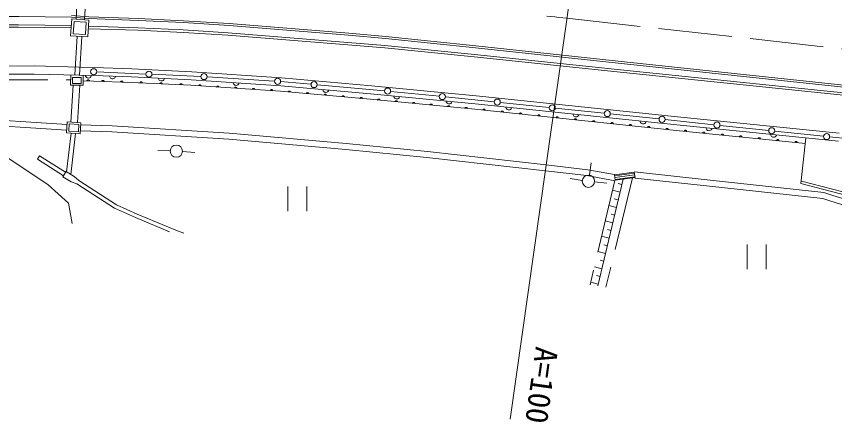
# Model space of a CAD drawing. Units: millimetres, scale not verified. Extents: x 40000 to 680000, y 20000 to 380000.
# Drawn here: x 84357 to 150985, y 242258 to 275376 of the extents above; entities that cross this region are included whole.
import ezdxf
from ezdxf.enums import TextEntityAlignment as Align

# ---------------------------------------------------------------- set-up
doc = ezdxf.new("R2010")
doc.units = ezdxf.units.MM
doc.header["$LTSCALE"] = 1000
doc.linetypes.add('CHAIN', pattern=[18.5, 12, -1.5, 3.5, -1.5])
doc.linetypes.add('DASHED', pattern=[7.5, 6, -1.5])
for name, color, linetype, lineweight in [('M-BGD', 7, 'Continuous', 13), ('M-STR-HTXT', 7, 'Continuous', 13), ('M-STR-STRC', 7, 'Continuous', 13)]:
    doc.layers.add(name, color=color, linetype=linetype, lineweight=lineweight)
doc.styles.add('ＭＳ ゴシック', font='')
doc.styles.get('ＭＳ ゴシック').set_extended_font_data('MS Gothic')

msp = doc.modelspace()

# ---------------------------------------------------------------- linework, layer by layer
at = {"layer": 'M-BGD', "linetype": 'DASHED'}
for p, q in [((89215, 275146), (90483, 295809)), ((91182, 295766), (89913, 275104)), ((89051, 274959), (88984, 273961)), ((89051, 274959), (90048, 274892)), ((90048, 274892), (89982, 273894)), ((88984, 273961), (89982, 273894)), ((89296, 273755), (89110, 270596)), ((89696, 273728), (89510, 270588)), ((80921, 270205), (88780, 270211)), ((88932, 270402), (88928, 269902)), ((88928, 269902), (89628, 269896)), ((88932, 270402), (89632, 270396)), ((89632, 270396), (89628, 269896)), ((88981, 269769), (88796, 266748)), ((89522, 269764), (89335, 266712)), ((88658, 266618), (88621, 266019)), ((88658, 266618), (89456, 266569)), ((89456, 266569), (89420, 265970)), ((88621, 266019), (89420, 265970)), ((88806, 265845), (88450, 262703)), ((89175, 265821), (88798, 262494)), ((134673, 262670), (133051, 262451)), ((134683, 262601), (133061, 262381)), ((133077, 261984), (131078, 253493)), ((134534, 262207), (132364, 253311)), ((134723, 262303), (133101, 262084)), ((134732, 262234), (133110, 262015))]:
    msp.add_line(p, q, dxfattribs=at)
at = {"layer": 'M-BGD'}
for p, q in [((80872, 274680), (84544, 274685)), ((84544, 274685), (88831, 274631)), ((88774, 273790), (88867, 275172)), ((88867, 275172), (90261, 275078)), ((90261, 275078), (90169, 273697)), ((94264, 274442), (90206, 274569)), ((80873, 274480), (84542, 274485)), ((84542, 274485), (88817, 274431)), ((94258, 274242), (90200, 274369)), ((97942, 274073), (94258, 274242)), ((97952, 274273), (94264, 274442)), ((101577, 273840), (97942, 274073)), ((101590, 274039), (97952, 274273)), ((111354, 273253), (101590, 274039)), ((90169, 273697), (88774, 273790)), ((111338, 273054), (101577, 273840)), ((114364, 273005), (111354, 273253)), ((114347, 272805), (111338, 273054)), ((121635, 272081), (114347, 272805)), ((121655, 272280), (114364, 273005)), ((133788, 270805), (121635, 272081)), ((133809, 271003), (121655, 272280)), ((80913, 271321), (85803, 271334)), ((85803, 271334), (89469, 271239)), ((89469, 271239), (90680, 271194)), ((90680, 271194), (93752, 271090)), ((85804, 270669), (80921, 270665)), ((85804, 270669), (89446, 270589)), ((88784, 270604), (88777, 269771)), ((89446, 270589), (90657, 270545)), ((89784, 269762), (89791, 270576)), ((90657, 270545), (93720, 270441)), ((94897, 270674), (90905, 270850)), ((93752, 271090), (98633, 270853)), ((99389, 270476), (95397, 270652)), ((98633, 270853), (105943, 270368)), ((153632, 268751), (133788, 270805)), ((153651, 268950), (133809, 271003)), ((90641, 270095), (89787, 270126)), ((93705, 269991), (90641, 270095)), ((98574, 269754), (93705, 269991)), ((93720, 270441), (98596, 270204)), ((98596, 270204), (105893, 269720)), ((105375, 270097), (99888, 270449)), ((108348, 269839), (105873, 270059)), ((105943, 270368), (113267, 269708)), ((88777, 269771), (89784, 269762)), ((105857, 269271), (98574, 269754)), ((113165, 268613), (105857, 269271)), ((105893, 269720), (113206, 269061)), ((114333, 269306), (108846, 269795)), ((113267, 269708), (121791, 268902)), ((118798, 268859), (114831, 269258)), ((121684, 267807), (113165, 268613)), ((113206, 269061), (121726, 268255)), ((123262, 268409), (119295, 268808)), ((121791, 268902), (138189, 267176)), ((121726, 268255), (138124, 266529)), ((127741, 267945), (123760, 268358)), ((132221, 267481), (128239, 267894)), ((138077, 266082), (121684, 267807)), ((136685, 267012), (132718, 267429)), ((88498, 266768), (88438, 265870)), ((88498, 266768), (89609, 266694)), ((89609, 266694), (89549, 265796)), ((89598, 266523), (92148, 266452)), ((141150, 266543), (137183, 266960)), ((138124, 266529), (151288, 265196)), ((138189, 267176), (151357, 265842)), ((88438, 265870), (89549, 265796)), ((89565, 266033), (92126, 265962)), ((92126, 265962), (101653, 265361)), ((92148, 266452), (101689, 265850)), ((101689, 265850), (111218, 265023)), ((148604, 265015), (138077, 266082)), ((145615, 266074), (141647, 266491)), ((150079, 265605), (146112, 266022)), ((101653, 265361), (111174, 264535)), ((148649, 265463), (148228, 261762)), ((154588, 265168), (150577, 265555)), ((111173, 264535), (117792, 263881)), ((111219, 265023), (117843, 264368)), ((82676, 264497), (86925, 261658)), ((86241, 264006), (86070, 263735)), ((86241, 264006), (88361, 262663)), ((96881, 264407), (95882, 264443)), ((97888, 264351), (98886, 264277)), ((117792, 263881), (127445, 262775)), ((117843, 264368), (127500, 263262)), ((86070, 263735), (88194, 262389)), ((127500, 263262), (130878, 262878)), ((131013, 262446), (131170, 263434)), ((88140, 262301), (88402, 262731)), ((88402, 262731), (89076, 262327)), ((127445, 262775), (130806, 262393)), ((130878, 262878), (133066, 262482)), ((134673, 262670), (134732, 262234)), ((134685, 262695), (140858, 262017)), ((88825, 261898), (88140, 262301)), ((89268, 261721), (88825, 261898)), ((89076, 262327), (89442, 261990)), ((92504, 260017), (89442, 261990)), ((130431, 262009), (129440, 262146)), ((130806, 262393), (133114, 261975)), ((131439, 261888), (132434, 261787)), ((131707, 253404), (133755, 262102)), ((133110, 262015), (133051, 262451)), ((134723, 262198), (140805, 261530)), ((140858, 262017), (150117, 261006)), ((148279, 261955), (154544, 260304)), ((86925, 261658), (88605, 260135)), ((92351, 259735), (89268, 261721)), ((106462, 261503), (106462, 259503)), ((107997, 259503), (107997, 261503)), ((133509, 261056), (132893, 261201)), ((133656, 261681), (133367, 261750)), ((140805, 261530), (150013, 260524)), ((148228, 261762), (154508, 260106)), ((150013, 260524), (150596, 260331)), ((150117, 261006), (150744, 260798)), ((150744, 260798), (152512, 260261)), ((88605, 260135), (88893, 258503)), ((94185, 259259), (92504, 260017)), ((133215, 259806), (132598, 259951)), ((133362, 260431), (133043, 260506)), ((150596, 260331), (152416, 259778)), ((94054, 258968), (92351, 259735)), ((97329, 257941), (94185, 259259)), ((133067, 259180), (132789, 259246)), ((96823, 257806), (94054, 258968)), ((132920, 258555), (132304, 258700)), ((97997, 257694), (97329, 257941)), ((132773, 257930), (132481, 257998)), ((132626, 257304), (132009, 257449)), ((132478, 256679), (132182, 256749)), ((143862, 256776), (143862, 254776)), ((145397, 254776), (145397, 256776)), ((132331, 256053), (131715, 256199)), ((132184, 255428), (131904, 255494)), ((132037, 254803), (131420, 254948)), ((131889, 254177), (131598, 254246)), ((131742, 253552), (131126, 253697))]:
    msp.add_line(p, q, dxfattribs=at)
at = {"layer": 'M-BGD', "linetype": 'CHAIN'}
msp.add_line((134703, 262452), (133081, 262233), dxfattribs=at)
at = {"layer": 'M-BGD'}
for points in [[(90474, 270551), (90452, 270495), (90420, 270447), (90371, 270394), (90315, 270366), (90255, 270351), (90178, 270353), (90120, 270373), (90066, 270405), (90019, 270462), (89991, 270512), (89975, 270570)], [(90108, 270115), (90117, 270137), (90130, 270156), (90149, 270178), (90172, 270189), (90196, 270195), (90227, 270194), (90250, 270186), (90271, 270173), (90290, 270150), (90301, 270131), (90308, 270107)], [(91307, 270072), (91316, 270095), (91329, 270114), (91348, 270136), (91371, 270147), (91394, 270153), (91425, 270152), (91449, 270144), (91470, 270132), (91489, 270109), (91500, 270089), (91507, 270066)], [(92439, 270484), (92417, 270428), (92385, 270380), (92336, 270327), (92280, 270298), (92221, 270283), (92143, 270286), (92085, 270305), (92031, 270337), (91984, 270393), (91956, 270443), (91939, 270501)], [(92839, 270021), (92848, 270043), (92861, 270062), (92880, 270084), (92903, 270095), (92926, 270101), (92957, 270100), (92981, 270092), (93002, 270080), (93021, 270057), (93032, 270037), (93039, 270014)], [(94417, 269957), (94426, 269979), (94439, 269998), (94459, 270019), (94481, 270030), (94505, 270036), (94536, 270034), (94559, 270026), (94581, 270013), (94599, 269990), (94610, 269970), (94617, 269947)], [(96408, 270310), (96385, 270254), (96353, 270207), (96303, 270154), (96246, 270127), (96187, 270112), (96109, 270116), (96052, 270136), (95998, 270169), (95952, 270226), (95924, 270276), (95909, 270335)], [(96040, 269878), (96049, 269900), (96062, 269919), (96082, 269940), (96104, 269951), (96128, 269957), (96159, 269955), (96182, 269947), (96204, 269934), (96222, 269911), (96233, 269891), (96240, 269868)], [(97663, 269799), (97672, 269821), (97685, 269840), (97705, 269861), (97727, 269872), (97751, 269878), (97782, 269876), (97805, 269868), (97827, 269855), (97845, 269832), (97856, 269812), (97863, 269789)], [(102494, 269945), (102470, 269889), (102437, 269843), (102386, 269791), (102329, 269764), (102269, 269751), (102192, 269756), (102134, 269777), (102082, 269811), (102037, 269869), (102010, 269920), (101995, 269978)], [(99203, 269713), (99212, 269735), (99226, 269754), (99246, 269774), (99269, 269785), (99293, 269790), (99324, 269788), (99347, 269780), (99368, 269766), (99386, 269743), (99396, 269723), (99402, 269699)], [(100659, 269616), (100669, 269638), (100682, 269657), (100703, 269678), (100725, 269688), (100749, 269694), (100780, 269692), (100803, 269683), (100824, 269670), (100842, 269646), (100853, 269626), (100859, 269603)], [(102116, 269519), (102126, 269542), (102139, 269560), (102159, 269581), (102182, 269592), (102206, 269597), (102237, 269595), (102260, 269586), (102281, 269573), (102299, 269550), (102310, 269530), (102316, 269506)], [(103573, 269423), (103582, 269445), (103595, 269464), (103616, 269484), (103639, 269495), (103663, 269500), (103694, 269498), (103716, 269490), (103738, 269476), (103756, 269453), (103766, 269433), (103772, 269409)], [(105029, 269326), (105039, 269348), (105052, 269367), (105073, 269388), (105095, 269398), (105119, 269404), (105150, 269402), (105173, 269393), (105194, 269380), (105212, 269357), (105223, 269336), (105229, 269313)], [(106489, 269214), (106499, 269236), (106512, 269255), (106533, 269275), (106556, 269285), (106580, 269290), (106611, 269287), (106634, 269278), (106655, 269264), (106672, 269240), (106682, 269220), (106688, 269196)], [(109798, 269368), (109773, 269312), (109739, 269266), (109687, 269216), (109629, 269191), (109569, 269179), (109492, 269186), (109435, 269208), (109383, 269243), (109339, 269302), (109314, 269354), (109300, 269413)], [(107950, 269083), (107960, 269105), (107974, 269123), (107995, 269143), (108018, 269153), (108042, 269158), (108073, 269155), (108096, 269146), (108116, 269132), (108134, 269109), (108144, 269088), (108149, 269065)], [(109412, 268951), (109422, 268973), (109436, 268991), (109456, 269012), (109479, 269022), (109503, 269026), (109534, 269024), (109557, 269015), (109578, 269001), (109595, 268977), (109606, 268956), (109611, 268933)], [(110873, 268819), (110883, 268841), (110897, 268860), (110918, 268880), (110941, 268890), (110965, 268895), (110996, 268892), (111019, 268883), (111039, 268869), (111057, 268845), (111067, 268825), (111073, 268801)], [(112335, 268687), (112345, 268710), (112359, 268728), (112380, 268748), (112403, 268758), (112427, 268763), (112457, 268760), (112480, 268751), (112501, 268737), (112519, 268714), (112529, 268693), (112534, 268670)], [(113776, 268555), (113786, 268577), (113800, 268595), (113820, 268615), (113844, 268625), (113868, 268630), (113898, 268627), (113921, 268618), (113942, 268604), (113959, 268580), (113969, 268560), (113975, 268536)], [(115585, 268836), (115559, 268780), (115525, 268735), (115472, 268684), (115415, 268660), (115355, 268648), (115277, 268655), (115221, 268678), (115169, 268713), (115125, 268772), (115100, 268824), (115087, 268883)], [(115195, 268421), (115205, 268443), (115219, 268461), (115240, 268481), (115263, 268491), (115287, 268496), (115318, 268493), (115341, 268484), (115362, 268470), (115379, 268446), (115389, 268425), (115394, 268402)], [(116615, 268286), (116625, 268309), (116639, 268327), (116660, 268347), (116683, 268357), (116707, 268362), (116738, 268359), (116761, 268349), (116781, 268335), (116799, 268312), (116809, 268291), (116814, 268268)], [(118035, 268152), (118045, 268174), (118059, 268193), (118080, 268213), (118103, 268223), (118127, 268227), (118158, 268224), (118180, 268215), (118201, 268201), (118218, 268177), (118229, 268157), (118234, 268133)], [(119845, 268433), (119819, 268378), (119785, 268332), (119732, 268282), (119675, 268257), (119615, 268245), (119538, 268252), (119481, 268275), (119429, 268310), (119385, 268370), (119360, 268421), (119347, 268480)], [(119454, 268018), (119465, 268040), (119478, 268058), (119499, 268078), (119522, 268088), (119546, 268093), (119577, 268090), (119600, 268081), (119621, 268067), (119638, 268043), (119648, 268023), (119654, 267999)], [(120874, 267884), (120884, 267906), (120898, 267924), (120919, 267944), (120942, 267954), (120966, 267959), (120997, 267956), (121020, 267947), (121040, 267933), (121058, 267909), (121068, 267888), (121073, 267865)], [(124707, 267941), (124682, 267886), (124647, 267841), (124594, 267791), (124536, 267767), (124476, 267756), (124398, 267764), (124342, 267787), (124290, 267823), (124248, 267883), (124223, 267934), (124210, 267994)], [(122329, 267739), (122340, 267761), (122354, 267779), (122375, 267799), (122398, 267809), (122422, 267813), (122453, 267810), (122475, 267801), (122496, 267786), (122513, 267762), (122523, 267742), (122528, 267718)], [(123820, 267582), (123830, 267604), (123844, 267622), (123865, 267642), (123888, 267652), (123912, 267656), (123943, 267653), (123966, 267644), (123986, 267629), (124003, 267606), (124013, 267585), (124018, 267561)], [(125310, 267425), (125320, 267447), (125334, 267466), (125355, 267485), (125378, 267495), (125403, 267500), (125433, 267496), (125456, 267487), (125477, 267473), (125494, 267449), (125504, 267428), (125509, 267404)], [(126800, 267269), (126810, 267291), (126824, 267309), (126846, 267329), (126869, 267338), (126893, 267343), (126924, 267339), (126946, 267330), (126967, 267316), (126984, 267292), (126994, 267271), (126999, 267248)], [(128290, 267112), (128301, 267134), (128315, 267152), (128336, 267172), (128359, 267181), (128383, 267186), (128414, 267183), (128437, 267173), (128457, 267159), (128474, 267135), (128484, 267114), (128489, 267091)], [(130173, 267366), (130147, 267311), (130113, 267265), (130060, 267216), (130002, 267192), (129941, 267180), (129864, 267189), (129808, 267212), (129756, 267248), (129713, 267307), (129689, 267359), (129676, 267418)], [(73727, 267081), (76635, 267128), (80014, 267101), (88484, 266572)], [(73736, 266611), (76637, 266658), (79998, 266631), (88453, 266103)], [(129781, 266955), (129791, 266977), (129805, 266995), (129826, 267015), (129849, 267025), (129873, 267029), (129904, 267026), (129927, 267016), (129947, 267002), (129965, 266978), (129974, 266958), (129979, 266934)], [(131271, 266798), (131281, 266820), (131295, 266838), (131316, 266858), (131340, 266868), (131364, 266872), (131394, 266869), (131417, 266860), (131438, 266845), (131455, 266821), (131465, 266801), (131470, 266777)], [(132761, 266641), (132771, 266663), (132785, 266681), (132807, 266701), (132830, 266711), (132854, 266715), (132885, 266712), (132907, 266703), (132928, 266688), (132945, 266665), (132955, 266644), (132960, 266620)], [(134251, 266484), (134262, 266506), (134276, 266524), (134297, 266544), (134320, 266554), (134344, 266558), (134375, 266555), (134398, 266546), (134418, 266532), (134435, 266508), (134445, 266487), (134450, 266463)], [(135639, 266791), (135613, 266736), (135578, 266690), (135525, 266640), (135468, 266616), (135407, 266605), (135330, 266613), (135274, 266637), (135222, 266672), (135179, 266732), (135155, 266784), (135142, 266843)], [(135742, 266327), (135752, 266349), (135766, 266368), (135787, 266388), (135810, 266397), (135834, 266402), (135865, 266398), (135888, 266389), (135909, 266375), (135926, 266351), (135936, 266330), (135941, 266307)], [(137232, 266171), (137242, 266193), (137256, 266211), (137277, 266231), (137301, 266240), (137325, 266245), (137356, 266242), (137378, 266232), (137399, 266218), (137416, 266194), (137426, 266173), (137431, 266150)], [(138729, 266016), (138739, 266038), (138753, 266056), (138774, 266076), (138797, 266086), (138821, 266090), (138852, 266087), (138875, 266078), (138896, 266064), (138913, 266040), (138923, 266019), (138928, 265995)], [(140233, 265863), (140243, 265885), (140257, 265904), (140278, 265924), (140301, 265933), (140325, 265938), (140356, 265935), (140379, 265925), (140400, 265911), (140417, 265887), (140427, 265867), (140432, 265843)], [(141004, 266237), (140978, 266182), (140943, 266137), (140890, 266087), (140833, 266063), (140773, 266051), (140695, 266059), (140639, 266082), (140587, 266118), (140544, 266177), (140519, 266229), (140506, 266288)], [(141737, 265711), (141747, 265733), (141761, 265751), (141782, 265771), (141805, 265781), (141829, 265785), (141860, 265782), (141883, 265773), (141903, 265759), (141921, 265735), (141931, 265714), (141936, 265691)], [(143241, 265559), (143251, 265581), (143265, 265599), (143286, 265619), (143309, 265629), (143333, 265633), (143364, 265630), (143387, 265621), (143407, 265607), (143425, 265583), (143435, 265562), (143440, 265538)], [(144745, 265406), (144755, 265428), (144769, 265446), (144790, 265466), (144813, 265476), (144837, 265481), (144868, 265478), (144891, 265468), (144911, 265454), (144928, 265430), (144938, 265410), (144944, 265386)], [(146267, 265704), (146241, 265649), (146206, 265604), (146153, 265554), (146096, 265529), (146035, 265518), (145958, 265526), (145902, 265549), (145850, 265584), (145807, 265644), (145782, 265696), (145769, 265755)], [(146249, 265254), (146259, 265276), (146273, 265294), (146294, 265314), (146317, 265324), (146341, 265328), (146372, 265325), (146395, 265316), (146415, 265302), (146432, 265278), (146442, 265257), (146447, 265234)], [(147752, 265102), (147763, 265124), (147777, 265142), (147798, 265162), (147821, 265171), (147845, 265176), (147876, 265173), (147898, 265164), (147919, 265149), (147936, 265126), (147946, 265105), (147951, 265081)]]:
    msp.add_lwpolyline(points, dxfattribs=at)
for centre, radius in [((90655, 270861), 249), ((95147, 270663), 249), ((99639, 270465), 249), ((105624, 270081), 249), ((108597, 269817), 249), ((114582, 269283), 249), ((119046, 268834), 249), ((123511, 268384), 249), ((127990, 267919), 249), ((132469, 267455), 249), ((136934, 266986), 249), ((141399, 266517), 249), ((145863, 266048), 249), ((150328, 265579), 249), ((97382, 264388), 500), ((130931, 261939), 500)]:
    msp.add_circle(centre, radius, dxfattribs=at)
at = {"layer": 'M-STR-HTXT'}
msp.add_line((129716, 278936), (124555, 242530), dxfattribs=at)
at = {"layer": 'M-STR-STRC'}
for p, q in [((80871, 275350), (84553, 275355)), ((84553, 275355), (88839, 275301)), ((88839, 275301), (90257, 275190)), ((88851, 275450), (90265, 275340)), ((90257, 275190), (94284, 275049)), ((90265, 275340), (94291, 275199)), ((94291, 275199), (97974, 275022)), ((94284, 275049), (97964, 274873)), ((97964, 274873), (101674, 274633)), ((97974, 275022), (101685, 274782)), ((101674, 274633), (111410, 273844)), ((101685, 274782), (111424, 273994)), ((111410, 273844), (114423, 273578)), ((111424, 273994), (114437, 273727)), ((114423, 273578), (121747, 272811)), ((114437, 273727), (121763, 272960)), ((121747, 272811), (133864, 271514)), ((121763, 272960), (133880, 271663)), ((133864, 271514), (153601, 269402)), ((133880, 271663), (153615, 269551))]:
    msp.add_line(p, q, dxfattribs=at)
at = {"layer": 'M-STR-STRC', "linetype": 'DASHED'}
msp.add_line((129189, 275217), (154251, 272428), dxfattribs=at)
msp.add_lwpolyline([(129189, 275217), (128863, 275254), (128537, 275290), (128212, 275326), (127886, 275362), (127560, 275399)], dxfattribs=at)

# ---------------------------------------------------------------- texts
at = {"layer": 'M-STR-HTXT', "style": 'ＭＳ ゴシック'}
msp.add_text('A=100', height=1833, rotation=261.931, dxfattribs=at).set_placement((126114, 248590), align=Align.BOTTOM_LEFT)

doc.saveas('drawing.dxf')
